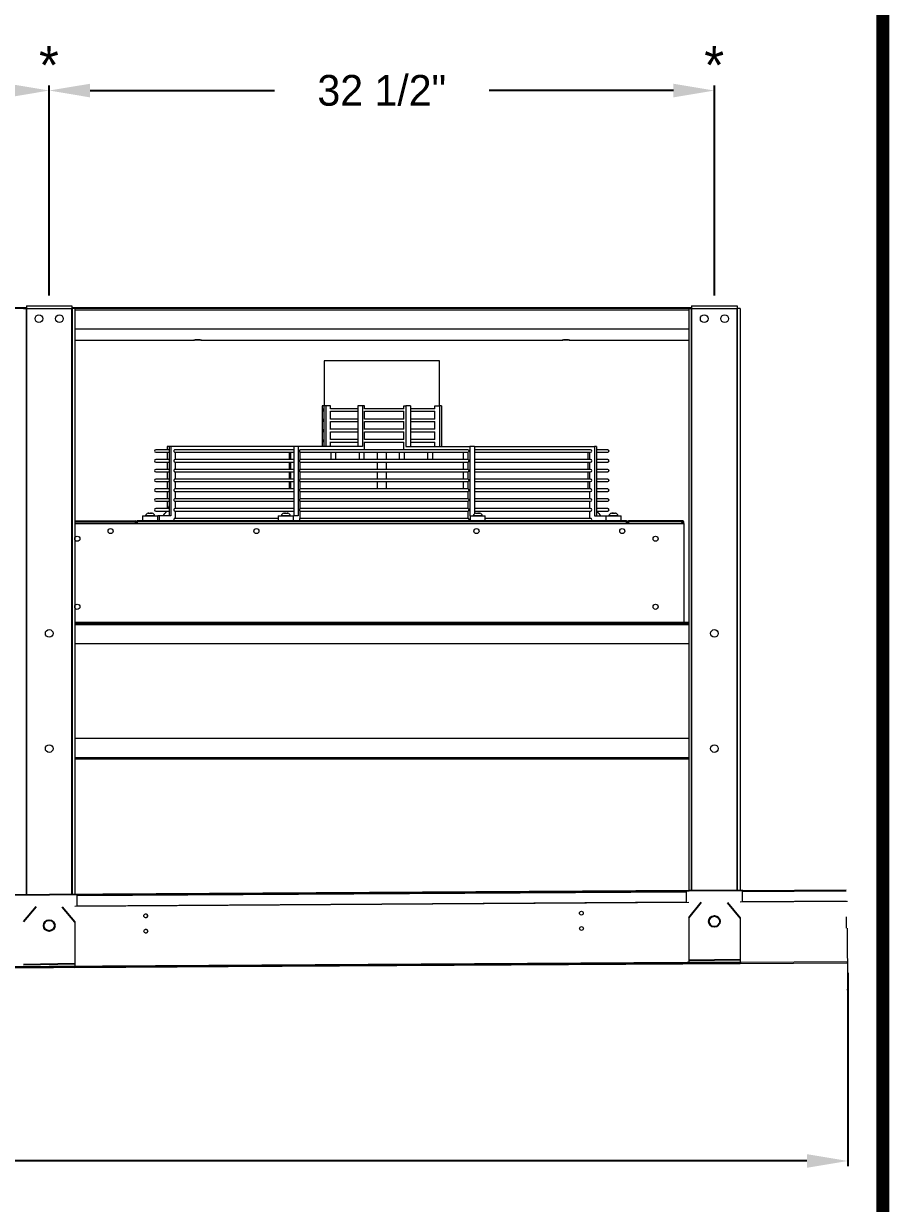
# Model space of a CAD drawing. Extents: x 6 to 271, y -23 to 146.
# Drawn here: x 225 to 267.3, y 32.7 to 90.4 of the extents above; entities that cross this region are included whole.
import ezdxf
from ezdxf.enums import TextEntityAlignment as Align

# ---------------------------------------------------------------- set-up
doc = ezdxf.new("R2010")
doc.units = 0
doc.header["$MEASUREMENT"] = 0
doc.layers.get('0').update_dxf_attribs({"linetype": 'CONTINUOUS'})
doc.layers.get('Defpoints').update_dxf_attribs({"linetype": 'CONTINUOUS'})
doc.dimstyles.get("Standard").update_dxf_attribs({"dimtxt": 1.5, "dimasz": 2, "dimexe": 0.25, "dimexo": 0.5, "dimgap": 0.75, "dimtad": 0, "dimtih": 1, "dimtoh": 1, "dimdec": 4, "dimzin": 0, "dimdsep": 46, "dimlunit": 5, "dimtxsty": 'STANDARD', "dimcen": 0.125, "dimclrd": 1, "dimclre": 1, "dimclrt": 1, "dimadec": 0, "dimazin": 0, "dimtfac": 1, "dimtdec": 4, "dimtofl": 0, "dimtmove": 0, "dimatfit": 3, "dimfxl": 1, "dimfrac": 2, "dimtolj": 1, "dimtzin": 0, "dimarcsym": 0})

# ---------------------------------------------------------------- blocks, each defined once
blk = doc.blocks.new('*D30')
at = {"color": 7, "lineweight": -2}
for p, q in [((265.292, 43.996), (265.292, 34.557)), ((90.295, 42.907), (90.295, 34.557)), ((92.295, 34.807), (174.794, 34.807)), ((263.292, 34.807), (180.794, 34.807))]:
    blk.add_line(p, q, dxfattribs=at)
at = {"color": 7}
for points in [[(92.295, 35.141), (92.295, 34.474), (90.295, 34.807)], [(263.292, 35.141), (263.292, 34.474), (265.292, 34.807)]]:
    blk.add_solid(points, dxfattribs=at)
at = {"layer": 'Defpoints', "color": 0}
for p in [(265.292, 44.496), (90.295, 43.407), (265.292, 34.807)]:
    blk.add_point(p, dxfattribs=at)
at = {"color": 7, "insert": (177.794, 34.807), "char_height": 1.5, "attachment_point": 5}
blk.add_mtext('\\A1;175"', dxfattribs=at)
blk = doc.blocks.new('*D35')
at = {"color": 7, "lineweight": -2}
for p, q in [((194.277, 77.078), (194.277, 87.348)), ((196.277, 87.098), (207.777, 87.098)), ((224.277, 87.098), (212.777, 87.098)), ((226.277, 77.078), (226.277, 87.348))]:
    blk.add_line(p, q, dxfattribs=at)
at = {"color": 7}
for points in [[(196.277, 87.431), (196.277, 86.764), (194.277, 87.098)], [(224.277, 87.431), (224.277, 86.764), (226.277, 87.098)]]:
    blk.add_solid(points, dxfattribs=at)
at = {"layer": 'Defpoints', "color": 0}
for p in [(226.277, 87.098), (194.277, 76.578), (226.277, 76.578)]:
    blk.add_point(p, dxfattribs=at)
at = {"color": 7, "insert": (210.277, 87.098), "char_height": 1.5, "attachment_point": 5}
blk.add_mtext('\\A1;32"', dxfattribs=at)
blk = doc.blocks.new('*D36')
at = {"color": 7, "lineweight": -2}
for p, q in [((226.277, 77.078), (226.277, 87.348)), ((228.277, 87.098), (237.277, 87.098)), ((256.777, 87.098), (247.777, 87.098)), ((258.777, 77.078), (258.777, 87.348))]:
    blk.add_line(p, q, dxfattribs=at)
at = {"color": 7}
for points in [[(228.277, 87.431), (228.277, 86.764), (226.277, 87.098)], [(256.777, 87.431), (256.777, 86.764), (258.777, 87.098)]]:
    blk.add_solid(points, dxfattribs=at)
at = {"layer": 'Defpoints', "color": 0}
for p in [(258.777, 87.098), (226.277, 76.578), (258.777, 76.578)]:
    blk.add_point(p, dxfattribs=at)
at = {"color": 7, "insert": (242.527, 87.098), "char_height": 1.5, "attachment_point": 5}
blk.add_mtext('\\A1;32 1/2"', dxfattribs=at)

msp = doc.modelspace()

# ---------------------------------------------------------------- linework, layer by layer
at = {"color": 0, "linetype": 'Continuous', "lineweight": 15}
for p, q in [((195.3912, 76.49439), (225.1622, 76.49439)), ((225.0267, 76.44268), (225.1612, 76.44268)), ((225.1612, 76.44268), (225.1612, 47.80104)), ((225.1622, 76.44268), (225.1612, 76.44268)), ((225.1622, 76.57818), (225.1622, 76.44368)), ((225.1622, 76.57818), (227.3912, 76.57818)), ((225.1622, 76.44368), (227.3912, 76.44368)), ((225.1622, 76.44268), (225.1622, 76.44368)), ((225.1622, 76.44268), (227.3912, 76.44268)), ((225.1622, 47.80104), (225.1622, 76.44268)), ((227.3912, 76.57818), (227.3912, 76.44368)), ((227.3912, 76.49439), (257.6622, 76.49439)), ((227.3912, 76.44268), (227.3912, 76.44368)), ((227.3912, 47.81489), (227.3912, 76.44268)), ((227.3922, 76.44268), (227.3912, 76.44268)), ((227.5267, 76.44268), (227.3922, 76.44268)), ((227.3922, 76.44268), (227.3922, 47.81489)), ((227.5267, 76.44268), (227.5267, 47.81573)), ((227.5267, 76.38968), (257.5267, 76.38968)), ((257.5267, 76.44268), (257.5267, 48.00207)), ((257.5267, 76.44268), (257.6612, 76.44268)), ((257.6612, 76.44268), (257.6612, 48.0029)), ((257.6622, 76.44268), (257.6612, 76.44268)), ((257.6622, 76.57818), (257.6622, 76.44368)), ((257.6622, 76.57818), (259.8912, 76.57818)), ((257.6622, 76.44368), (259.8912, 76.44368)), ((257.6622, 76.44268), (257.6622, 76.44368)), ((257.6622, 76.44268), (259.8912, 76.44268)), ((257.6622, 48.00291), (257.6622, 76.44268)), ((259.8912, 76.57818), (259.8912, 76.44368)), ((259.8912, 76.44268), (259.8912, 76.44368)), ((259.8912, 48.01676), (259.8912, 76.44268)), ((259.8922, 76.44268), (259.8912, 76.44268)), ((260.0267, 76.44268), (259.8922, 76.44268)), ((259.8922, 76.44268), (259.8922, 48.01676)), ((260.0267, 76.44268), (260.0267, 48.0176)), ((227.5267, 75.46093), (257.5267, 75.46093)), ((227.5267, 74.89885), (233.3392, 74.89885)), ((233.7142, 74.89885), (251.3392, 74.89885)), ((251.7142, 74.89885), (257.5267, 74.89885)), ((243.603, 73.88918), (239.7142, 73.88918)), ((245.3392, 73.88918), (243.603, 73.88918)), ((239.60948, 71.69818), (239.60948, 69.70318)), ((239.70286, 71.69818), (239.60948, 71.69818)), ((239.79623, 71.69818), (239.70286, 71.69818)), ((239.70286, 71.69818), (239.70286, 69.70318)), ((239.79623, 71.69818), (239.79623, 69.70318)), ((240.02166, 71.69818), (239.79623, 71.69818)), ((240.02166, 71.54736), (240.02166, 71.69818)), ((241.35703, 71.5483), (240.02166, 71.5483)), ((241.58245, 71.69818), (241.35703, 71.69818)), ((241.35703, 71.69818), (241.35703, 69.70318)), ((241.58245, 71.69818), (241.58245, 69.70318)), ((241.67583, 71.69818), (241.58245, 71.69818)), ((241.67583, 71.54736), (241.67583, 71.69818)), ((243.603, 71.5483), (241.67583, 71.5483)), ((243.603, 71.5483), (243.603, 71.69818)), ((243.603, 71.69818), (243.69637, 71.69818)), ((243.69637, 71.69818), (243.69637, 69.70318)), ((243.9218, 71.69818), (243.69637, 71.69818)), ((243.9218, 71.69818), (243.9218, 69.70318)), ((245.12511, 71.5483), (243.9218, 71.5483)), ((245.12511, 71.5483), (245.12511, 71.69818)), ((245.12511, 71.69818), (245.35054, 71.69818)), ((245.35054, 71.69818), (245.35054, 69.70318)), ((245.44391, 71.69818), (245.35054, 71.69818)), ((245.44391, 71.69818), (245.44391, 69.70318)), ((240.02166, 71.04736), (240.02166, 71.42923)), ((240.02166, 71.4283), (241.35703, 71.4283)), ((241.35703, 71.0483), (240.02166, 71.0483)), ((240.02166, 70.54736), (240.02166, 70.92923)), ((240.02166, 70.9283), (241.35703, 70.9283)), ((241.67583, 71.04736), (241.67583, 71.42923)), ((241.67583, 71.4283), (243.603, 71.4283)), ((243.603, 71.0483), (241.67583, 71.0483)), ((241.67583, 70.54736), (241.67583, 70.92923)), ((241.67583, 70.9283), (243.603, 70.9283)), ((243.603, 71.0483), (243.603, 71.4283)), ((243.603, 70.5483), (243.603, 70.9283)), ((243.9218, 71.4283), (245.12511, 71.4283)), ((245.12511, 71.0483), (243.9218, 71.0483)), ((243.9218, 70.9283), (245.12511, 70.9283)), ((245.12511, 71.0483), (245.12511, 71.4283)), ((245.12511, 70.5483), (245.12511, 70.9283)), ((241.35703, 70.5483), (240.02166, 70.5483)), ((240.02166, 70.04736), (240.02166, 70.42923)), ((240.02166, 70.4283), (241.35703, 70.4283)), ((243.603, 70.5483), (241.67583, 70.5483)), ((241.67583, 70.04736), (241.67583, 70.42923)), ((241.67583, 70.4283), (243.603, 70.4283)), ((243.603, 70.0483), (243.603, 70.4283)), ((245.12511, 70.5483), (243.9218, 70.5483)), ((243.9218, 70.4283), (245.12511, 70.4283)), ((245.12511, 70.0483), (245.12511, 70.4283)), ((241.35703, 70.0483), (240.02166, 70.0483)), ((240.02166, 69.70318), (240.02166, 69.92923)), ((240.02166, 69.9283), (241.35703, 69.9283)), ((243.603, 70.0483), (241.67583, 70.0483)), ((241.67583, 69.5483), (241.67583, 69.92923)), ((241.67583, 69.9283), (243.603, 69.9283)), ((243.603, 69.5483), (243.603, 69.9283)), ((245.12511, 70.0483), (243.9218, 70.0483)), ((243.9218, 69.9283), (245.12511, 69.9283)), ((245.12511, 69.70318), (245.12511, 69.9283)), ((232.13305, 69.5483), (231.48658, 69.5483)), ((231.48658, 69.4283), (232.13305, 69.4283)), ((232.03968, 69.70318), (232.03968, 69.5483)), ((232.13305, 69.70318), (232.03968, 69.70318)), ((232.03968, 69.4283), (232.03968, 69.06963)), ((232.22643, 69.70318), (232.13305, 69.70318)), ((232.13305, 69.70318), (232.13305, 66.32218)), ((232.22643, 69.70318), (232.22643, 66.32218)), ((238.22151, 69.70318), (232.22643, 69.70318)), ((232.42283, 69.4283), (238.22151, 69.4283)), ((238.22151, 69.5483), (232.4229, 69.5483)), ((232.45185, 69.06963), (232.45185, 69.4283)), ((237.99608, 69.4283), (237.99608, 69.06963)), ((238.08946, 69.06963), (238.08946, 69.4283)), ((238.44694, 69.70318), (238.22151, 69.70318)), ((238.22151, 69.70318), (238.22151, 66.32218)), ((238.44694, 69.70318), (238.44694, 66.32218)), ((241.58245, 69.70318), (238.44694, 69.70318)), ((238.52829, 69.4283), (246.75157, 69.4283)), ((246.75157, 69.5483), (238.52842, 69.5483)), ((238.54031, 69.06963), (238.54031, 69.4283)), ((243.69637, 69.70318), (246.83189, 69.70318)), ((246.51308, 69.06963), (246.51308, 69.4283)), ((246.73851, 69.06963), (246.73851, 69.4283)), ((246.83189, 69.70318), (246.83189, 66.32218)), ((247.05731, 69.70318), (246.83189, 69.70318)), ((247.05731, 69.70318), (247.05731, 66.43027)), ((247.05731, 69.70318), (252.92034, 69.70318)), ((252.72643, 69.5483), (247.05731, 69.5483)), ((247.05731, 69.4283), (252.72643, 69.4283)), ((252.60154, 69.06963), (252.60154, 69.4283)), ((252.69492, 69.06963), (252.69492, 69.4283)), ((252.92034, 69.70318), (252.92034, 66.32218)), ((253.01372, 69.70318), (252.92034, 69.70318)), ((253.01372, 69.70318), (253.01372, 66.32218)), ((253.56681, 69.5483), (253.01372, 69.5483)), ((253.01372, 69.4283), (253.56681, 69.4283)), ((232.13305, 69.06963), (231.48658, 69.06963)), ((231.48658, 68.94963), (232.13305, 68.94963)), ((232.13305, 68.59096), (231.48658, 68.59096)), ((232.03968, 68.94963), (232.03968, 68.59096)), ((232.42283, 68.94963), (238.22151, 68.94963)), ((238.22151, 69.06963), (232.4229, 69.06963)), ((238.22151, 68.59096), (232.4229, 68.59096)), ((232.45185, 68.59096), (232.45185, 68.94963)), ((237.99608, 68.94963), (237.99608, 68.59096)), ((238.08946, 68.59096), (238.08946, 68.94963)), ((238.52829, 68.94963), (246.75157, 68.94963)), ((246.75157, 69.06963), (238.52842, 69.06963)), ((246.75157, 68.59096), (238.52842, 68.59096)), ((238.54031, 68.59096), (238.54031, 68.94963)), ((246.51308, 68.59096), (246.51308, 68.94963)), ((246.73851, 68.59096), (246.73851, 68.94963)), ((252.72643, 69.06963), (247.05731, 69.06963)), ((247.05731, 68.94963), (252.72643, 68.94963)), ((252.72643, 68.59096), (247.05731, 68.59096)), ((252.60154, 68.59096), (252.60154, 68.94963)), ((252.69492, 68.59096), (252.69492, 68.94963)), ((253.56681, 69.06963), (253.01372, 69.06963)), ((253.01372, 68.94963), (253.56681, 68.94963)), ((253.56681, 68.59096), (253.01372, 68.59096)), ((231.48658, 68.47097), (232.13305, 68.47097)), ((232.13305, 68.1123), (231.48658, 68.1123)), ((232.03968, 68.47097), (232.03968, 68.1123)), ((232.42283, 68.47097), (238.22151, 68.47097)), ((238.22151, 68.1123), (232.4229, 68.1123)), ((232.45185, 68.1123), (232.45185, 68.47097)), ((237.99608, 68.47097), (237.99608, 68.1123)), ((238.08946, 68.1123), (238.08946, 68.47097)), ((238.52829, 68.47097), (246.75157, 68.47097)), ((246.75157, 68.1123), (238.52842, 68.1123)), ((238.54031, 68.1123), (238.54031, 68.47097)), ((246.51308, 68.1123), (246.51308, 68.47097)), ((246.73851, 68.1123), (246.73851, 68.47097)), ((247.05731, 68.47097), (252.72643, 68.47097)), ((252.72643, 68.1123), (247.05731, 68.1123)), ((252.60154, 68.1123), (252.60154, 68.47097)), ((252.69492, 68.1123), (252.69492, 68.47097)), ((253.01372, 68.47097), (253.56681, 68.47097)), ((253.56681, 68.1123), (253.01372, 68.1123)), ((231.48658, 67.9923), (232.13305, 67.9923)), ((232.13305, 67.63363), (231.48658, 67.63363)), ((231.48658, 67.51363), (232.13305, 67.51363)), ((232.03968, 67.9923), (232.03968, 67.63363)), ((232.03968, 67.51363), (232.03968, 67.15497)), ((232.42283, 67.9923), (238.22151, 67.9923)), ((232.42283, 67.51363), (238.22151, 67.51363)), ((238.22151, 67.63363), (232.4229, 67.63363)), ((232.45185, 67.63363), (232.45185, 67.9923)), ((232.45185, 67.15497), (232.45185, 67.51363)), ((237.99608, 67.9923), (237.99608, 67.63363)), ((238.08946, 67.63363), (238.08946, 67.9923)), ((238.52829, 67.9923), (246.75157, 67.9923)), ((238.52829, 67.51363), (246.75157, 67.51363)), ((246.75157, 67.63363), (238.52842, 67.63363)), ((238.54031, 67.63363), (238.54031, 67.9923)), ((238.54031, 67.15497), (238.54031, 67.51363)), ((246.51308, 67.63363), (246.51308, 67.9923)), ((246.73851, 67.63363), (246.73851, 67.9923)), ((246.73851, 67.15497), (246.73851, 67.51363)), ((247.05731, 67.9923), (252.72643, 67.9923)), ((252.72643, 67.63363), (247.05731, 67.63363)), ((247.05731, 67.51363), (252.72643, 67.51363)), ((252.60154, 67.63363), (252.60154, 67.9923)), ((252.69492, 67.63363), (252.69492, 67.9923)), ((252.69492, 67.15497), (252.69492, 67.51363)), ((253.01372, 67.9923), (253.56681, 67.9923)), ((253.56681, 67.63363), (253.01372, 67.63363)), ((253.01372, 67.51363), (253.56681, 67.51363)), ((232.13305, 67.15497), (231.48658, 67.15497)), ((231.48658, 67.03497), (232.13305, 67.03497)), ((232.03968, 67.03497), (232.03968, 66.6763)), ((232.42283, 67.03497), (238.22151, 67.03497)), ((238.22151, 67.15497), (232.4229, 67.15497)), ((232.45185, 66.6763), (232.45185, 67.03497)), ((238.52829, 67.03497), (246.75157, 67.03497)), ((246.75157, 67.15497), (238.52842, 67.15497)), ((238.54031, 66.6763), (238.54031, 67.03497)), ((246.73851, 66.6763), (246.73851, 67.03497)), ((252.72643, 67.15497), (247.05731, 67.15497)), ((247.05731, 67.03497), (252.72643, 67.03497)), ((252.69492, 66.6763), (252.69492, 67.03497)), ((253.56681, 67.15497), (253.01372, 67.15497)), ((253.01372, 67.03497), (253.56681, 67.03497)), ((230.84017, 66.32218), (230.86826, 66.32218)), ((230.86826, 66.32218), (231.57817, 66.32218)), ((231.42792, 66.32318), (230.99042, 66.32318)), ((231.11442, 66.44718), (231.11458, 66.44718)), ((231.11731, 66.44718), (231.11458, 66.44718)), ((231.11731, 66.44718), (231.12781, 66.44718)), ((231.13849, 66.44718), (231.12781, 66.44718)), ((231.13849, 66.44718), (231.21453, 66.44718)), ((231.22609, 66.44718), (231.21453, 66.44718)), ((231.23237, 66.44718), (231.22609, 66.44718)), ((231.23237, 66.44718), (231.25773, 66.44718)), ((231.27228, 66.44718), (231.25773, 66.44718)), ((231.27228, 66.44718), (231.30392, 66.44718)), ((232.13305, 66.6763), (231.48658, 66.6763)), ((231.48658, 66.5563), (232.13305, 66.5563)), ((231.64346, 66.32218), (231.57817, 66.32218)), ((231.64346, 66.32218), (231.64346, 66.07818)), ((232.22643, 66.32218), (231.64346, 66.32218)), ((232.42283, 66.5563), (238.22151, 66.5563)), ((238.22151, 66.6763), (232.4229, 66.6763)), ((232.45185, 66.19764), (232.45185, 66.5563)), ((237.46983, 66.32218), (237.49791, 66.32218)), ((237.49791, 66.32218), (238.20782, 66.32218)), ((238.05758, 66.32318), (237.62008, 66.32318)), ((237.74407, 66.44718), (237.77572, 66.44718)), ((237.79026, 66.44718), (237.77572, 66.44718)), ((237.79026, 66.44718), (237.81563, 66.44718)), ((237.82191, 66.44718), (237.81563, 66.44718)), ((237.83347, 66.44718), (237.82191, 66.44718)), ((237.83347, 66.44718), (237.90951, 66.44718)), ((237.92019, 66.44718), (237.90951, 66.44718)), ((237.92019, 66.44718), (237.93069, 66.44718)), ((237.93342, 66.44718), (237.93069, 66.44718)), ((237.93342, 66.44718), (237.93358, 66.44718)), ((238.44694, 66.32218), (238.20782, 66.32218)), ((238.52829, 66.5563), (246.75157, 66.5563)), ((246.75157, 66.6763), (238.52842, 66.6763)), ((238.54031, 66.19764), (238.54031, 66.5563)), ((246.73851, 66.19764), (246.73851, 66.5563)), ((246.83189, 66.32218), (246.84557, 66.32218)), ((246.84557, 66.32218), (246.87366, 66.32218)), ((246.87366, 66.32218), (247.58357, 66.32218)), ((247.01247, 66.32318), (246.99582, 66.32318)), ((247.43332, 66.32318), (247.01247, 66.32318)), ((252.72643, 66.6763), (247.05731, 66.6763)), ((247.05731, 66.5563), (252.72643, 66.5563)), ((247.11982, 66.44718), (247.11997, 66.44718)), ((247.1227, 66.44718), (247.11997, 66.44718)), ((247.1227, 66.44718), (247.13321, 66.44718)), ((247.14389, 66.44718), (247.13321, 66.44718)), ((247.14389, 66.44718), (247.21993, 66.44718)), ((247.23148, 66.44718), (247.21993, 66.44718)), ((247.23776, 66.44718), (247.23148, 66.44718)), ((247.23776, 66.44718), (247.26313, 66.44718)), ((247.27767, 66.44718), (247.26313, 66.44718)), ((247.27767, 66.44718), (247.30932, 66.44718)), ((252.69492, 66.19764), (252.69492, 66.5563)), ((252.92034, 66.32218), (253.47522, 66.32218)), ((253.56681, 66.6763), (253.01372, 66.6763)), ((253.01372, 66.5563), (253.56681, 66.5563)), ((253.47522, 66.32218), (253.50331, 66.32218)), ((253.50331, 66.32218), (254.21322, 66.32218)), ((253.76051, 66.32318), (253.62547, 66.32318)), ((253.74947, 66.44718), (253.78112, 66.44718)), ((254.06297, 66.32318), (253.76051, 66.32318)), ((253.79566, 66.44718), (253.78112, 66.44718)), ((253.79566, 66.44718), (253.82103, 66.44718)), ((253.82731, 66.44718), (253.82103, 66.44718)), ((253.83886, 66.44718), (253.82731, 66.44718)), ((253.83886, 66.44718), (253.9149, 66.44718)), ((253.92558, 66.44718), (253.9149, 66.44718)), ((253.92558, 66.44718), (253.93609, 66.44718)), ((253.93882, 66.44718), (253.93609, 66.44718)), ((253.93882, 66.44718), (253.93897, 66.44718)), ((227.5267, 66.07818), (230.4757, 66.07818)), ((227.5267, 66.02718), (230.4757, 66.02718)), ((227.5267, 65.95318), (257.2767, 65.95318)), ((230.4757, 66.07818), (230.4757, 66.02718)), ((230.4757, 66.02718), (230.4757, 65.95318)), ((230.5267, 66.02718), (230.4767, 66.02718)), ((230.4767, 66.02718), (230.4767, 65.95318)), ((230.5745, 66.02938), (230.5267, 66.02938)), ((230.5267, 66.02938), (230.5267, 65.95318)), ((230.5745, 66.02938), (230.5745, 65.95318)), ((254.4779, 66.07818), (230.5755, 66.07818)), ((230.5755, 66.07818), (230.5755, 66.02938)), ((254.4779, 66.02938), (230.5755, 66.02938)), ((230.5755, 66.02938), (230.5755, 65.95318)), ((237.46983, 66.19764), (232.4229, 66.19764)), ((246.75157, 66.19764), (238.52842, 66.19764)), ((252.72643, 66.19764), (247.58357, 66.19764)), ((254.4779, 66.07818), (254.4779, 66.02938)), ((254.4779, 66.02938), (254.4779, 65.95318)), ((254.4789, 66.02938), (254.5267, 66.02938)), ((254.4789, 65.95318), (254.4789, 66.02938)), ((254.5267, 65.95318), (254.5267, 66.02938)), ((254.5767, 66.02718), (254.5267, 66.02718)), ((254.5767, 66.02718), (254.5767, 65.95318)), ((254.5777, 66.02718), (254.5777, 66.07818)), ((257.2257, 66.07818), (254.5777, 66.07818)), ((254.5777, 65.95318), (254.5777, 66.02718)), ((257.2247, 66.02718), (254.5777, 66.02718)), ((257.2247, 66.02718), (257.1507, 65.95318)), ((257.1527, 65.95318), (257.2257, 66.02618)), ((257.2257, 66.02818), (257.2257, 66.07818)), ((257.2257, 66.02618), (257.2257, 65.95318)), ((257.2767, 66.02718), (257.2267, 66.02718)), ((257.2767, 65.95318), (257.2767, 66.02718)), ((257.2767, 65.95318), (257.2767, 61.12918)), ((227.5267, 61.12918), (257.2767, 61.12918)), ((227.5267, 61.12818), (257.2767, 61.12818)), ((257.2767, 61.12918), (257.2767, 61.12818)), ((257.2767, 61.12818), (257.2767, 61.07818)), ((257.2777, 61.12818), (257.2777, 61.07818)), ((257.2777, 61.12818), (257.5267, 61.12818)), ((227.5267, 61.07818), (257.5267, 61.07818)), ((227.5267, 61.01468), (257.5267, 61.01468)), ((227.5267, 60.07818), (257.5267, 60.07818)), ((227.5267, 55.45318), (257.5267, 55.45318)), ((227.5267, 54.51668), (257.5267, 54.51668)), ((227.5267, 54.45318), (257.5267, 54.45318)), ((227.64574, 47.81647), (257.39516, 48.00125)), ((227.64601, 47.77228), (257.39544, 47.95706)), ((257.39544, 47.95706), (257.39516, 48.00125)), ((257.39544, 47.95706), (257.39861, 47.44534)), ((260.14511, 48.01833), (265.20751, 48.04978)), ((260.14511, 48.01833), (260.14538, 47.97414)), ((260.14538, 47.97414), (265.20779, 48.00558)), ((260.14856, 47.46242), (260.14538, 47.97414)), ((227.5267, 47.25909), (257.5267, 47.44543)), ((227.64574, 47.81647), (227.64601, 47.77228)), ((227.64919, 47.26055), (227.64601, 47.77228)), ((257.39861, 47.44534), (227.64919, 47.26055)), ((260.0267, 47.46095), (265.27347, 47.49354)), ((265.21096, 47.49386), (260.14856, 47.46242)), ((265.20751, 46.73728), (265.20779, 46.69308)), ((265.20779, 46.69308), (265.21096, 46.18136)), ((227.5267, 46.4823), (227.5267, 44.30963)), ((257.5267, 46.68416), (257.5267, 44.4705)), ((260.0267, 46.68416), (260.0267, 44.51149)), ((265.29179, 43.2321), (265.27347, 46.18104)), ((227.5267, 44.31003), (257.5267, 44.49637)), ((227.5267, 44.25903), (257.5267, 44.44537)), ((260.0267, 44.5119), (265.29179, 44.5446)), ((260.0267, 44.4609), (265.2411, 44.49328)), ((265.2411, 43.18078), (265.2921, 43.1811))]:
    msp.add_line(p, q, dxfattribs=at)
at = {"color": 0}
for p, q in [((260.14511, 48.01833), (96.39827, 47.00125)), ((258.13724, 47.42991), (257.5267, 46.68416)), ((259.41615, 47.42991), (260.0267, 46.68416)), ((225.63724, 47.22804), (225.0267, 46.4823)), ((226.91615, 47.22804), (227.5267, 46.4823)), ((96.5267, 43.49635), (260.0267, 44.5119)), ((260.0267, 44.4609), (96.5267, 43.44535)), ((227.5267, 44.43463), (225.0267, 44.39364)), ((260.0267, 44.63649), (257.5267, 44.5955)), ((257.5267, 44.4705), (257.5267, 44.4195)), ((260.0267, 44.5119), (260.0267, 44.4609)), ((225.0267, 44.26864), (225.0267, 44.21763))]:
    msp.add_line(p, q, dxfattribs=at)
at = {"color": 0, "const_width": 0.63999}
msp.add_lwpolyline([(11.00839, -18.24898), (267.00583, -18.24898), (267.00583, 141.74942), (11.00839, 141.74942), (11.00839, -18.24898)], dxfattribs=at)
at = {"color": 0, "linetype": 'Continuous', "lineweight": 15, "flags": 128}
for points in [[(233.3392, 74.89885), (233.34679, 74.90491), (233.36896, 74.91047), (233.40391, 74.9151), (233.44881, 74.9184), (233.50001, 74.92013), (233.55338, 74.92013), (233.60459, 74.9184), (233.64948, 74.9151), (233.68443, 74.91047), (233.7066, 74.90491), (233.7142, 74.89885)], [(233.7142, 74.89885), (233.70653, 74.9049), (233.68433, 74.91046), (233.64938, 74.91507), (233.60451, 74.91837), (233.55336, 74.92009), (233.50004, 74.92009), (233.44888, 74.91837), (233.40401, 74.91507), (233.36906, 74.91046), (233.34686, 74.9049), (233.3392, 74.89885)], [(251.3392, 74.89885), (251.34679, 74.90491), (251.36896, 74.91047), (251.40391, 74.9151), (251.44881, 74.9184), (251.50001, 74.92013), (251.55338, 74.92013), (251.60459, 74.9184), (251.64948, 74.9151), (251.68443, 74.91047), (251.7066, 74.90491), (251.7142, 74.89885)], [(251.7142, 74.89885), (251.70654, 74.9049), (251.68433, 74.91046), (251.64938, 74.91507), (251.60452, 74.91837), (251.55336, 74.92009), (251.50004, 74.92009), (251.44888, 74.91837), (251.40401, 74.91507), (251.36906, 74.91046), (251.34686, 74.9049), (251.3392, 74.89885)], [(246.75157, 69.5483), (246.75162, 69.5483), (246.7609, 69.54312), (246.76858, 69.52859), (246.77336, 69.50719), (246.77442, 69.48257), (246.77159, 69.45892), (246.76534, 69.44028), (246.75674, 69.42984), (246.75157, 69.4283)], [(246.75157, 69.06963), (246.75582, 69.06859), (246.76419, 69.05976), (246.7706, 69.04318), (246.77408, 69.02142), (246.77408, 68.99784), (246.7706, 68.97608), (246.76419, 68.9595), (246.75582, 68.95067), (246.75157, 68.94963)], [(246.75157, 68.59096), (246.75582, 68.58993), (246.76419, 68.58109), (246.7706, 68.56451), (246.77408, 68.54275), (246.77408, 68.51917), (246.7706, 68.49742), (246.76419, 68.48084), (246.75582, 68.472), (246.75157, 68.47097)], [(246.75157, 68.1123), (246.75582, 68.11126), (246.76419, 68.10242), (246.7706, 68.08585), (246.77408, 68.06409), (246.77408, 68.04051), (246.7706, 68.01875), (246.76419, 68.00217), (246.75582, 67.99334), (246.75157, 67.9923)], [(246.75157, 67.63363), (246.75582, 67.63259), (246.76419, 67.62376), (246.7706, 67.60718), (246.77408, 67.58542), (246.77408, 67.56184), (246.7706, 67.54008), (246.76419, 67.52351), (246.75582, 67.51467), (246.75157, 67.51363)], [(246.75157, 67.15497), (246.75582, 67.15393), (246.76419, 67.14509), (246.7706, 67.12852), (246.77408, 67.10676), (246.77408, 67.08318), (246.7706, 67.06142), (246.76419, 67.04484), (246.75582, 67.03601), (246.75157, 67.03497)], [(232.13305, 66.8211), (232.0945, 66.70485), (232.08253, 66.6763)], [(246.75157, 66.6763), (246.75582, 66.67526), (246.76419, 66.66643), (246.7706, 66.64985), (246.77408, 66.62809), (246.77408, 66.60451), (246.7706, 66.58275), (246.76419, 66.56618), (246.75582, 66.55734), (246.75157, 66.5563)], [(246.75157, 66.19764), (246.75608, 66.19647), (246.76452, 66.18719), (246.77089, 66.17004), (246.7742, 66.14774), (246.77391, 66.12383), (246.77251, 66.11306)], [(265.2921, 43.1811), (265.2921, 43.18208), (265.29208, 43.18498), (265.29205, 43.1897), (265.29201, 43.19604), (265.29196, 43.20377), (265.2919, 43.21258), (265.29185, 43.22215), (265.29179, 43.2321)]]:
    msp.add_lwpolyline(points, dxfattribs=at)
at = {"color": 0, "linetype": 'Continuous', "lineweight": 15}
for centre, radius in [((225.7767, 75.95318), 0.1875), ((226.7767, 75.95318), 0.1875), ((258.2767, 75.95318), 0.1875), ((259.2767, 75.95318), 0.1875), ((227.6517, 65.20318), 0.125), ((229.2767, 65.57818), 0.125), ((236.4017, 65.57818), 0.125), ((247.1517, 65.57818), 0.125), ((254.2767, 65.57818), 0.125), ((255.9017, 65.20318), 0.125), ((227.6517, 61.87918), 0.125), ((255.9017, 61.87918), 0.125), ((226.2767, 60.57818), 0.1875), ((258.7767, 60.57818), 0.1875), ((226.2767, 54.95318), 0.1875), ((258.7767, 54.95318), 0.1875), ((230.99323, 46.78061), 0.09375), ((252.27682, 46.91281), 0.09375), ((230.99789, 46.03062), 0.09375), ((252.28148, 46.16282), 0.09375)]:
    msp.add_circle(centre, radius, dxfattribs=at)
at = {"color": 0}
for centre in [(258.7767, 46.50848), (226.2767, 46.30662)]:
    msp.add_circle(centre, 0.26853, dxfattribs=at)
at = {"color": 0, "linetype": 'Continuous', "lineweight": 15}
for centre, radius, start, end in [((239.7142, 71.4883), 0.06, 100.8922831, 259.1077169), ((239.7142, 70.9883), 0.06, 100.8922831, 259.1077169), ((239.7142, 70.4883), 0.06, 100.8922831, 259.1077169), ((239.7142, 69.9883), 0.06, 100.8922831, 259.1077169), ((231.48658, 69.4883), 0.06, 90, 270), ((252.72326, 69.4883), 0.06008, 273.0272303, 86.9727697), ((253.56681, 69.4883), 0.06, 270, 90), ((231.48658, 69.00963), 0.06, 90, 270), ((231.48658, 68.53096), 0.06, 90, 270), ((252.72314, 69.00963), 0.06009, 273.1445885, 86.8554115), ((252.72314, 68.53096), 0.06009, 273.1430274, 86.8569726), ((253.56681, 69.00963), 0.06, 270, 90), ((253.56681, 68.53096), 0.06, 270, 90), ((231.48658, 68.0523), 0.06, 90, 270), ((252.72314, 68.0523), 0.06009, 273.1445885, 86.8554115), ((253.56681, 68.0523), 0.06, 270, 90), ((231.48658, 67.57363), 0.06, 90, 270), ((252.72314, 67.57363), 0.06009, 273.1430274, 86.8569726), ((253.56681, 67.57363), 0.06, 270, 90), ((231.48658, 67.09497), 0.06, 90, 270), ((252.72314, 67.09497), 0.06009, 273.1445885, 86.8554115), ((253.56681, 67.09497), 0.06, 270, 90), ((231.11442, 66.32318), 0.124, 90, 180), ((231.30392, 66.32318), 0.124, 0, 90), ((231.48658, 66.6163), 0.06, 90, 270), ((231.1664, 67.07718), 1, 310.9746302, 328.6087893), ((237.74408, 66.32318), 0.124, 90, 180), ((237.93358, 66.32318), 0.124, 0, 90), ((247.11982, 66.32318), 0.124, 90, 180), ((247.30932, 66.32318), 0.124, 0, 90), ((252.72314, 66.6163), 0.06009, 273.1445885, 86.8554115), ((253.887, 67.07718), 1, 211.3912107, 229.0253698), ((253.56681, 66.6163), 0.06, 270, 90), ((253.74947, 66.32318), 0.124, 90, 180), ((253.93897, 66.32318), 0.124, 0, 90), ((230.4757, 66.02718), 0.051, 0, 90), ((230.4757, 66.02718), 0.001, 0, 90), ((230.5755, 66.02938), 0.0488, 90, 180), ((230.5755, 66.02938), 0.001, 90, 180), ((252.72295, 66.13815), 0.05959, 335.0968911, 86.6509162), ((254.4779, 66.02938), 0.0488, 360, 90), ((254.4779, 66.02938), 0.001, 0, 90), ((254.5777, 66.02718), 0.051, 90, 180), ((254.5777, 66.02718), 0.001, 90, 180), ((257.2257, 66.02718), 0.051, 0, 90), ((257.2257, 66.02718), 0.001, 0, 90), ((257.2777, 61.12918), 0.001, 180, 270), ((257.40931, 47.44505), 0.0107, 178.4869955, 182.2737672), ((260.17702, 47.46225), 0.02846, 179.6686691, 181.0920935), ((227.31989, 47.25801), 0.32931, 0.3188823, 0.4418804), ((230.99152, 46.7806), 0.09375, 0.3558767, 89.8320139), ((230.99152, 46.7806), 0.09375, 270.8797399, 0.3558767), ((230.99618, 46.03061), 0.09375, 0.3558767, 89.8320206), ((265.20391, 46.18096), 0.00706, 357.5120103, 3.2487524), ((230.99618, 46.03061), 0.09375, 270.8797329, 0.3558767)]:
    msp.add_arc(centre, radius, start, end, dxfattribs=at)
for points in [[(225.1622, 76.45318), (195.3912, 76.45318)], [(257.6622, 76.45318), (227.3912, 76.45318)], [(227.5267, 74.89844), (233.3392, 74.89844)], [(233.7142, 74.89844), (251.3392, 74.89844)], [(251.7142, 74.89844), (257.5267, 74.89844)], [(239.7142, 73.88918), (239.7142, 71.69818)], [(245.3392, 71.69818), (245.3392, 73.88918)], [(240.03657, 69.4283), (240.03657, 69.06963)], [(240.28656, 69.06963), (240.28656, 69.4283)], [(241.42203, 69.4283), (241.42203, 69.06963)], [(241.67203, 69.06963), (241.67203, 69.4283)], [(242.3002, 69.4283), (242.3002, 69.06963)], [(242.7532, 69.06963), (242.7532, 69.4283)], [(243.38137, 69.4283), (243.38137, 69.06963)], [(243.63137, 69.06963), (243.63137, 69.4283)], [(244.76683, 69.4283), (244.76683, 69.06963)], [(245.01683, 69.06963), (245.01683, 69.4283)], [(242.3002, 68.94963), (242.3002, 68.59096)], [(242.7532, 68.59096), (242.7532, 68.94963)], [(242.3002, 68.47097), (242.3002, 68.1123)], [(242.7532, 68.1123), (242.7532, 68.47097)], [(242.3002, 67.9923), (242.3002, 67.63363)], [(242.7532, 67.63363), (242.7532, 67.9923)], [(230.84017, 66.32218), (230.84017, 66.07818)], [(230.99042, 66.32318), (230.99042, 66.32218)], [(231.11458, 66.44718), (231.1106, 66.44711)], [(231.1106, 66.44711), (231.11731, 66.44718)], [(231.12781, 66.44718), (231.13452, 66.44711)], [(231.13452, 66.44711), (231.13849, 66.44718)], [(231.21453, 66.44718), (231.21618, 66.44711)], [(231.21618, 66.44711), (231.23237, 66.44718)], [(231.25773, 66.44718), (231.27392, 66.44711)], [(231.27392, 66.44711), (231.27228, 66.44718)], [(231.42792, 66.32218), (231.42792, 66.32318)], [(231.57817, 66.07818), (231.57817, 66.32218)], [(237.46983, 66.32218), (237.46983, 66.07818)], [(237.62008, 66.32318), (237.62008, 66.32218)], [(237.77572, 66.44718), (237.77408, 66.44711)], [(237.77408, 66.44711), (237.79026, 66.44718)], [(237.81563, 66.44718), (237.83182, 66.44711)], [(237.83182, 66.44711), (237.83347, 66.44718)], [(237.90951, 66.44718), (237.91348, 66.44711)], [(237.91348, 66.44711), (237.92019, 66.44718)], [(237.93069, 66.44718), (237.9374, 66.44711)], [(237.9374, 66.44711), (237.93342, 66.44718)], [(238.05758, 66.32218), (238.05758, 66.32318)], [(238.20782, 66.07818), (238.20782, 66.32218)], [(246.84557, 66.32218), (246.84557, 66.07818)], [(246.99582, 66.32318), (246.99582, 66.32218)], [(247.11997, 66.44718), (247.116, 66.44711)], [(247.116, 66.44711), (247.1227, 66.44718)], [(247.13321, 66.44718), (247.13991, 66.44711)], [(247.13991, 66.44711), (247.14389, 66.44718)], [(247.21993, 66.44718), (247.22157, 66.44711)], [(247.22157, 66.44711), (247.23776, 66.44718)], [(247.26313, 66.44718), (247.27932, 66.44711)], [(247.27932, 66.44711), (247.27767, 66.44718)], [(247.43332, 66.32218), (247.43332, 66.32318)], [(247.58357, 66.07818), (247.58357, 66.32218)], [(253.47522, 66.32218), (253.47522, 66.07818)], [(253.62547, 66.32318), (253.62547, 66.32218)], [(253.78112, 66.44718), (253.77947, 66.44711)], [(253.77947, 66.44711), (253.79566, 66.44718)], [(253.82103, 66.44718), (253.83722, 66.44711)], [(253.83722, 66.44711), (253.83886, 66.44718)], [(253.9149, 66.44718), (253.91888, 66.44711)], [(253.91888, 66.44711), (253.92558, 66.44718)], [(253.93609, 66.44718), (253.94279, 66.44711)], [(253.94279, 66.44711), (253.93882, 66.44718)], [(254.06297, 66.32218), (254.06297, 66.32318)], [(254.21322, 66.07818), (254.21322, 66.32218)], [(257.22608, 66.02643), (257.2257, 66.02618)], [(257.2267, 66.02718), (257.22662, 66.02693)]]:
    msp.add_open_spline(points, degree=1, dxfattribs=at)
for points, knots in [([(232.42887, 69.54708), (232.42568, 69.54762), (232.41632, 69.5492), (232.40075, 69.54438), (232.38479, 69.53357), (232.3731, 69.51732), (232.36702, 69.49789), (232.36723, 69.47735), (232.37371, 69.45809), (232.38573, 69.44209), (232.40189, 69.43181), (232.41607, 69.4274), (232.42391, 69.42876), (232.42561, 69.42905)], [0, 0, 0, 0, 0.05278572, 0.15493867, 0.25708663, 0.35921651, 0.46132704, 0.56341042, 0.66548945, 0.76757724, 0.86968267, 0.9718143, 1, 1, 1, 1]), ([(238.53085, 69.54755), (238.53054, 69.54776), (238.52773, 69.54968), (238.52209, 69.54687), (238.515, 69.53874), (238.50936, 69.52426), (238.50587, 69.5059), (238.5049, 69.48551), (238.50657, 69.46547), (238.51069, 69.44792), (238.51679, 69.43524), (238.52306, 69.42853), (238.52704, 69.42898), (238.52844, 69.42914)], [0, 0, 0, 0, 0.01292207, 0.11640431, 0.21988386, 0.32335325, 0.42679866, 0.5302248, 0.63363349, 0.7370493, 0.84047648, 0.94393015, 1, 1, 1, 1]), ([(232.42892, 68.58982), (232.42492, 68.59033), (232.41472, 68.59165), (232.39856, 68.58602), (232.38305, 68.57444), (232.372, 68.55767), (232.36669, 68.53798), (232.36771, 68.51747), (232.37494, 68.49853), (232.38758, 68.48307), (232.40412, 68.47364), (232.41769, 68.46983), (232.42471, 68.47128), (232.42562, 68.47147)], [0, 0, 0, 0, 0.06581696, 0.16795542, 0.27009101, 0.37220493, 0.4742996, 0.57636966, 0.67843916, 0.78051702, 0.88261539, 0.98474, 1, 1, 1, 1]), ([(232.42887, 69.06842), (232.42568, 69.06895), (232.41632, 69.07053), (232.40075, 69.06571), (232.38479, 69.05491), (232.3731, 69.03866), (232.36702, 69.01923), (232.36723, 68.99869), (232.37371, 68.97942), (232.38573, 68.96343), (232.40189, 68.95315), (232.41607, 68.94873), (232.42391, 68.95009), (232.42561, 68.95039)], [0, 0, 0, 0, 0.05278626, 0.15494043, 0.25708822, 0.35921795, 0.46132268, 0.56341185, 0.66549072, 0.76757375, 0.86968212, 0.97181359, 1, 1, 1, 1]), ([(238.53088, 68.58975), (238.52936, 68.5903), (238.52528, 68.59177), (238.51868, 68.58655), (238.51216, 68.57534), (238.50745, 68.55883), (238.50509, 68.53926), (238.50535, 68.51872), (238.50819, 68.49963), (238.51331, 68.48387), (238.52008, 68.47414), (238.52548, 68.46997), (238.52823, 68.47113), (238.52843, 68.47121)], [0, 0, 0, 0, 0.06115942, 0.16460909, 0.26805054, 0.37147345, 0.47487351, 0.57825107, 0.68162199, 0.78500395, 0.88840593, 0.99183225, 1, 1, 1, 1]), ([(238.53085, 69.06888), (238.53054, 69.0691), (238.52773, 69.07102), (238.52209, 69.06821), (238.515, 69.06007), (238.50936, 69.04559), (238.50587, 69.02724), (238.5049, 69.00684), (238.50657, 68.98681), (238.51069, 68.96925), (238.51679, 68.95657), (238.52306, 68.94987), (238.52704, 68.95032), (238.52844, 68.95048)], [0, 0, 0, 0, 0.01292209, 0.11640448, 0.21988672, 0.32335205, 0.42680301, 0.53022332, 0.63363805, 0.73704888, 0.84047621, 0.94393002, 1, 1, 1, 1]), ([(232.42892, 68.11115), (232.42492, 68.11167), (232.41472, 68.11299), (232.39856, 68.10736), (232.38305, 68.09577), (232.372, 68.07901), (232.36669, 68.05931), (232.36771, 68.0388), (232.37494, 68.01986), (232.38758, 68.00441), (232.40412, 67.99498), (232.41769, 67.99116), (232.42471, 67.99262), (232.42562, 67.99281)], [0, 0, 0, 0, 0.06581707, 0.16795731, 0.27009305, 0.37220714, 0.47429626, 0.57637242, 0.67844209, 0.78051568, 0.88261421, 0.98473997, 1, 1, 1, 1]), ([(238.53088, 68.11109), (238.52936, 68.11163), (238.52528, 68.11311), (238.51868, 68.10788), (238.51216, 68.09667), (238.50745, 68.08016), (238.50509, 68.06059), (238.50535, 68.04006), (238.50819, 68.02096), (238.51331, 68.0052), (238.52008, 67.99547), (238.52548, 67.99131), (238.52823, 67.99246), (238.52843, 67.99255)], [0, 0, 0, 0, 0.0611599, 0.16461104, 0.26805245, 0.37147532, 0.47486959, 0.57825313, 0.68162401, 0.78500593, 0.88840484, 0.99183226, 1, 1, 1, 1]), ([(232.42892, 67.63248), (232.42492, 67.633), (232.41472, 67.63432), (232.39856, 67.62869), (232.38305, 67.6171), (232.372, 67.60034), (232.36669, 67.58065), (232.36771, 67.56014), (232.37494, 67.5412), (232.38758, 67.52574), (232.40412, 67.51631), (232.41769, 67.5125), (232.42471, 67.51395), (232.42562, 67.51414)], [0, 0, 0, 0, 0.06581696, 0.16795542, 0.27009101, 0.37220493, 0.4742996, 0.57636966, 0.67843916, 0.78051702, 0.88261539, 0.98474, 1, 1, 1, 1]), ([(238.53088, 67.63242), (238.52936, 67.63297), (238.52528, 67.63444), (238.51868, 67.62922), (238.51216, 67.618), (238.50745, 67.60149), (238.50509, 67.58193), (238.50535, 67.56139), (238.50819, 67.5423), (238.51331, 67.52654), (238.52008, 67.5168), (238.52548, 67.51264), (238.52823, 67.5138), (238.52843, 67.51388)], [0, 0, 0, 0, 0.06115942, 0.16460909, 0.26805054, 0.37147345, 0.47487351, 0.57825107, 0.68162199, 0.78500395, 0.88840593, 0.99183225, 1, 1, 1, 1]), ([(232.42887, 67.15375), (232.42568, 67.15429), (232.41632, 67.15587), (232.40075, 67.15105), (232.38479, 67.14025), (232.3731, 67.12399), (232.36702, 67.10456), (232.36723, 67.08402), (232.37371, 67.06476), (232.38573, 67.04876), (232.40189, 67.03848), (232.41607, 67.03407), (232.42391, 67.03543), (232.42561, 67.03572)], [0, 0, 0, 0, 0.05278579, 0.15494027, 0.25708516, 0.35921988, 0.46132492, 0.56341439, 0.66549357, 0.7675769, 0.86968248, 0.97181426, 1, 1, 1, 1]), ([(238.53085, 67.15422), (238.53054, 67.15443), (238.52773, 67.15635), (238.52209, 67.15354), (238.515, 67.14541), (238.50936, 67.13093), (238.50587, 67.11257), (238.5049, 67.09218), (238.50657, 67.07214), (238.51069, 67.05459), (238.51679, 67.04191), (238.52306, 67.0352), (238.52704, 67.03566), (238.52844, 67.03581)], [0, 0, 0, 0, 0.01292209, 0.11640448, 0.21988672, 0.32335205, 0.42680301, 0.53022332, 0.63363805, 0.73704888, 0.84047621, 0.94393002, 1, 1, 1, 1]), ([(232.42887, 66.67509), (232.42568, 66.67563), (232.41632, 66.6772), (232.40075, 66.67238), (232.38479, 66.66158), (232.3731, 66.64533), (232.36702, 66.6259), (232.36723, 66.60536), (232.37371, 66.58609), (232.38573, 66.5701), (232.40189, 66.55982), (232.41607, 66.5554), (232.42391, 66.55676), (232.42561, 66.55706)], [0, 0, 0, 0, 0.05278573, 0.15493871, 0.25708669, 0.35921659, 0.46132433, 0.5634107, 0.66548975, 0.76757526, 0.86968227, 0.97181391, 1, 1, 1, 1]), ([(238.53085, 66.67555), (238.53054, 66.67577), (238.52773, 66.67769), (238.52209, 66.67488), (238.515, 66.66674), (238.50936, 66.65226), (238.50587, 66.63391), (238.5049, 66.61352), (238.50657, 66.59348), (238.51069, 66.57592), (238.51679, 66.56324), (238.52306, 66.55654), (238.52704, 66.55699), (238.52844, 66.55715)], [0, 0, 0, 0, 0.01292207, 0.11640428, 0.21988508, 0.32335235, 0.42680043, 0.53022654, 0.63363521, 0.73704844, 0.84047749, 0.94393011, 1, 1, 1, 1]), ([(232.42893, 66.1965), (232.42485, 66.19701), (232.41455, 66.1983), (232.39833, 66.19258), (232.38287, 66.18092), (232.37188, 66.1641), (232.36671, 66.14441), (232.36746, 66.12666), (232.37096, 66.11671), (232.37225, 66.11306)], [0, 0, 0, 0, 0.1054044, 0.26576068, 0.42609954, 0.58640924, 0.74668242, 0.90692256, 1, 1, 1, 1]), ([(238.53085, 66.19642), (238.52978, 66.19694), (238.52617, 66.1987), (238.5199, 66.19448), (238.51315, 66.18434), (238.50808, 66.16852), (238.50534, 66.14938), (238.50505, 66.12991), (238.50662, 66.1183), (238.50734, 66.11306)], [0, 0, 0, 0, 0.06751519, 0.22768489, 0.38784942, 0.54799667, 0.70810701, 0.86818243, 1, 1, 1, 1]), ([(257.2257, 66.07818), (257.22561, 66.07741), (257.22545, 66.07588), (257.2252, 66.06409), (257.22495, 66.04723), (257.22478, 66.03386), (257.2247, 66.02718)], [0, 0, 0, 0, 0.24999902, 0.50000402, 0.7499988, 1, 1, 1, 1]), ([(257.2257, 66.02618), (257.23238, 66.02626), (257.24575, 66.02643), (257.2626, 66.02668), (257.2744, 66.02693), (257.27593, 66.0271), (257.2767, 66.02718)], [0, 0, 0, 0, 0.25002421, 0.49999545, 0.75000758, 1, 1, 1, 1])]:
    msp.add_open_spline(points, degree=3, knots=knots, dxfattribs=at)

# ---------------------------------------------------------------- texts
at = {"color": 0}
for p in [(226.26481, 87.40646), (258.76482, 87.40646)]:
    msp.add_text('*', height=1.87063, dxfattribs=at).set_placement(p, align=Align.CENTER)

# ---------------------------------------------------------------- dimensions: what is measured, and where the dimension line sits
for base, p1, p2, picture, middle in [((258.7767, 87.09757), (226.2767, 76.57818), (258.7767, 76.57818), '*D36', (242.5267, 87.09757)), ((226.2767, 87.09757), (194.2767, 76.57818), (226.2767, 76.57818), '*D35', (210.2767, 87.09757)), ((265.29209, 34.80737), (90.29547, 43.40664), (265.29209, 44.49603), '*D30', (177.79378, 34.80737))]:
    dim = msp.add_linear_dim(base=base, p1=p1, p2=p2, dimstyle='Standard', override={"dimpost": '"', "dimclrd": 7, "dimclre": 7, "dimclrt": 7}, dxfattribs=at)
    dim.commit()
    dim.dimension.update_dxf_attribs({"geometry": picture, "text_midpoint": middle})

doc.saveas('drawing.dxf')
